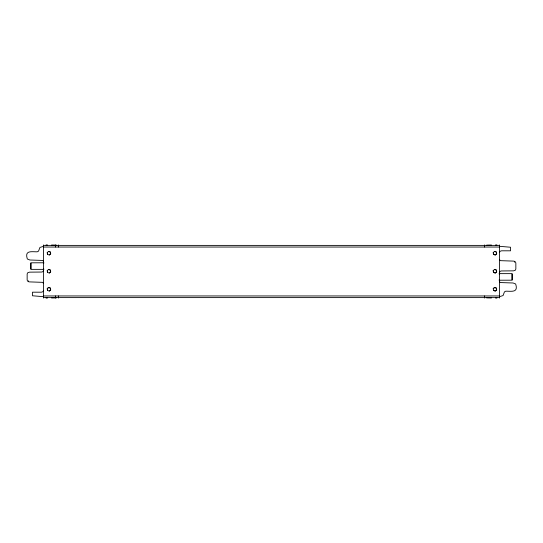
<?xml version="1.0" encoding="UTF-8"?>
<svg xmlns="http://www.w3.org/2000/svg" width="543" height="543" viewBox="0 0 543 543"><rect width="100%" height="100%" fill="white"/><g stroke="black" fill="none" stroke-linecap="round" stroke-linejoin="round"><path stroke-width="0.81" d="M43.46 283.575L42.856 282.353L29.478 281.892L28.514 281.722L28.385 280.806M514.615 262.194L514.486 261.278L513.522 261.108L500.144 260.647L499.54 259.425M43.46 290.6L43.019 291.652L41.478 292.195L32.465 292.188L32.465 295.772L43.569 296.688M499.54 252.4L499.981 251.348L501.522 250.805L510.535 250.812L510.535 247.228L499.431 246.312M49.372 254.939L50.648 253.71L50.227 251.993L48.524 251.497M49.372 272.966L50.648 271.738M49.372 290.987L50.648 289.758M496.641 253.71L495.365 254.939L493.662 254.45L493.234 252.726M493.166 270.726L494.497 269.45L496.275 269.959L496.716 271.758L495.379 273.041L493.607 272.525L493.166 270.726L493.662 272.471L495.365 272.966L496.641 271.738M493.234 288.774L494.517 287.546L496.221 288.034M496.641 289.758L495.365 290.987L493.662 290.491L493.166 288.754L494.497 287.471L496.275 287.987L496.716 289.779L495.379 291.062L493.607 290.546M56.411 297.869L51.551 297.978M486.589 245.131L491.449 245.022M51.551 245.022L56.411 245.131M491.449 297.978L486.589 297.869M43.44 245.388L499.56 245.388M43.569 246.312L39.938 247.438L38.553 251.11L37.216 251.823C31.216 251.803 24.489 250.194 27.326 258.991L29.892 260.009L42.856 260.457L43.392 261.217L43.365 263.063L43.874 263.063M43.44 247.045L499.56 247.045M43.813 262.778L30.815 262.812L30.842 269.362L43.813 269.362M30.965 263.24L30.965 268.9M43.874 269.077L43.365 269.077L43.392 270.923L42.856 271.683L41.75 272.043L29.478 272.152L27.645 272.803L27.15 274.011L27.15 280.039L27.645 281.24L28.216 281.342M499.187 273.638L512.158 273.638L512.185 280.188L499.187 280.222M499.126 273.923L499.635 273.923L499.608 272.077L500.144 271.317L501.25 270.957L513.522 270.848L515.355 270.197L515.85 268.989L515.85 262.961L515.355 261.76L514.784 261.658M512.035 274.1L512.035 279.76M499.126 279.937L499.635 279.937L499.608 281.783L500.144 282.543L513.108 282.991L515.674 284.009C518.511 292.806 511.784 291.197 505.784 291.177L504.447 291.89L503.062 295.562L499.431 296.688M43.44 295.955L499.56 295.955M43.44 297.612L499.56 297.612M494.517 251.497L496.221 251.993M494.517 269.525L496.221 270.014M48.524 269.525L50.227 270.014M50.227 288.034L48.524 287.546L47.241 288.774L47.669 290.491M47.241 252.726L47.669 254.45M47.241 270.747L47.669 272.471M499.56 244.927L499.56 298.073M484.634 244.927L484.634 247.045M484.634 295.955L484.634 298.073M58.366 244.927L58.366 247.045M58.366 295.955L58.366 298.073M55.596 244.927L55.596 247.045M55.596 295.955L55.596 298.073M43.44 244.927L43.44 298.073M46.033 245.022A4.303 3.041 90 0 1 47.512 245.022M47.512 297.978A4.303 3.041 -90 0 1 46.033 297.978M495.487 245.022A4.303 3.041 -90 0 1 496.967 245.022M496.967 297.978A4.303 3.041 90 0 1 495.487 297.978M48.503 251.423L47.173 252.705L47.614 254.497L49.386 255.013L50.723 253.737L50.282 251.938L48.503 251.423M48.503 269.45L47.173 270.726L47.614 272.525L49.386 273.041L50.723 271.758L50.282 269.959L48.503 269.45M48.503 287.471L47.173 288.754L47.614 290.546L49.386 291.062L50.723 289.779L50.282 287.987L48.503 287.471M494.497 251.423L493.166 252.705L493.607 254.497L495.379 255.013L496.716 253.737L496.275 251.938L494.497 251.423"/></g></svg>
